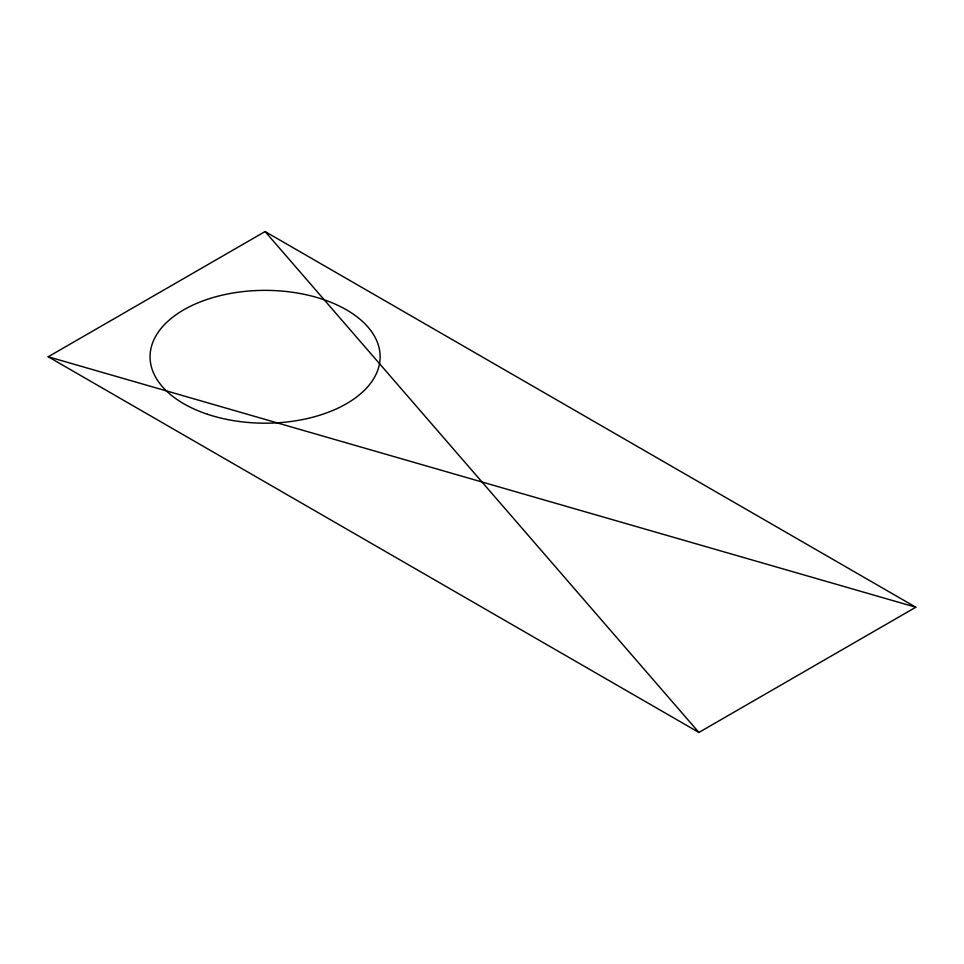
<?xml version="1.0" encoding="UTF-8"?>
<svg xmlns="http://www.w3.org/2000/svg" width="964" height="964" viewBox="0 0 964 964"><rect width="100%" height="100%" fill="white"/><g stroke="black" fill="none" stroke-linecap="round" stroke-linejoin="round"><path stroke-width="1.45" d="M48.2 356.776L265.1 231.553L915.8 607.224L698.9 732.447L48.2 356.776L915.8 607.224M265.1 231.553L698.9 732.447M207.585 414.291A115.029 66.408 0 0 0 380.129 356.776A115.029 66.408 0 0 0 207.585 299.262A115.029 66.408 0 0 0 207.585 414.291"/></g></svg>
